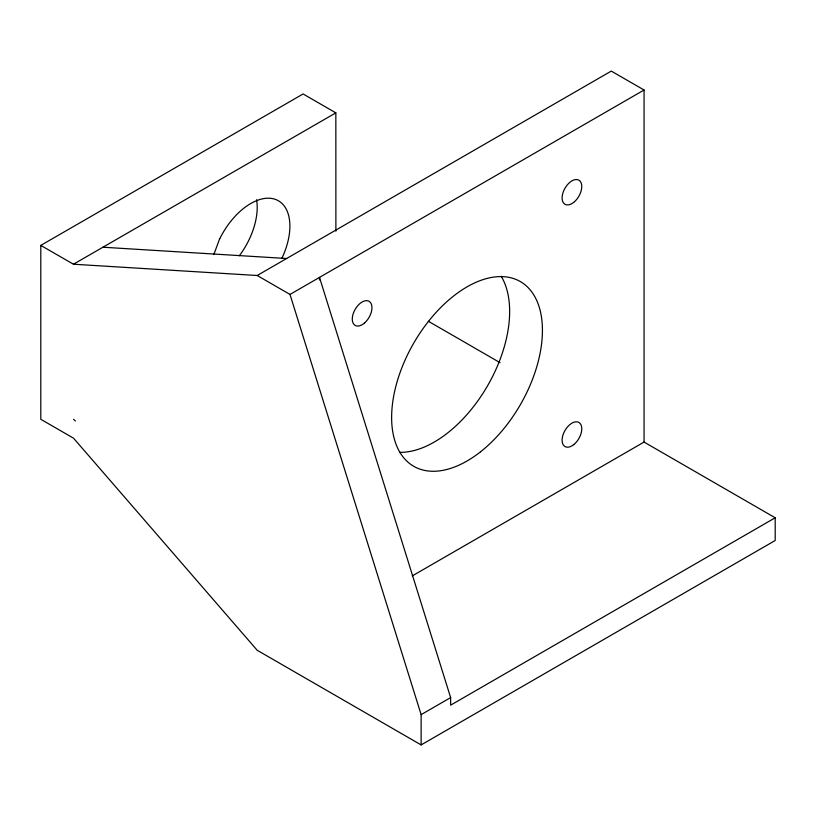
<?xml version="1.0" encoding="UTF-8"?>
<svg xmlns="http://www.w3.org/2000/svg" width="816" height="816" viewBox="0 0 816 816"><rect width="100%" height="100%" fill="white"/><g stroke="black" fill="none" stroke-linecap="round" stroke-linejoin="round"><path stroke-width="1.22" d="M335.886 231.122L335.845 112.863L303.103 93.962L40.8 245.402L40.8 419.291L73.573 438.223L257.203 650.281L421.127 744.916L775.2 540.498L775.2 517.783L644.059 442.068L412.233 575.923M421.127 744.916L421.127 714.632L289.996 294.433L257.203 275.502L73.46 264.221L40.8 245.402M213.884 254.449L219.647 238.731M73.46 264.221L335.845 112.863M257.203 275.502L611.276 71.084L644.059 90.005L644.059 442.068M289.996 294.433L644.059 90.005M421.127 714.632L450.636 697.598L319.495 277.399L319.495 279.939M775.2 517.783L450.636 705.167L450.636 697.598M102.908 247.217L286.651 258.509M428.42 321.3L500.024 362.661M73.583 419.291L75.46 421.005M501.157 276.226A106.641 61.567 -60 0 1 487.682 385.57A106.641 61.567 -60 0 1 399.789 452.339M256.591 199.726A55.641 32.12 -60 0 1 239.343 255.745M219.769 238.772A55.641 32.038 -60 0 1 274.594 199.114A55.641 32.038 -60 0 1 281.959 258.111M364.66 322.861A13.913 8.027 -60 0 0 369.077 301.308A13.913 8.027 -60 0 0 352.614 315.904A13.913 8.027 -60 0 0 364.66 322.861M573.811 444.567A13.913 8.027 -60 0 0 579.36 422.759A13.913 8.027 -60 0 0 562.642 436.172A13.913 8.027 -60 0 0 573.811 444.567M480.532 451.799A106.641 61.567 -60 0 0 524.525 284.407A106.641 61.567 -60 0 0 396.035 385.591A106.641 61.567 -60 0 0 480.532 451.799M574.484 201.715A13.913 8.027 -60 0 0 578.891 180.173A13.913 8.027 -60 0 0 562.438 194.769A13.913 8.027 -60 0 0 574.484 201.715"/></g></svg>
